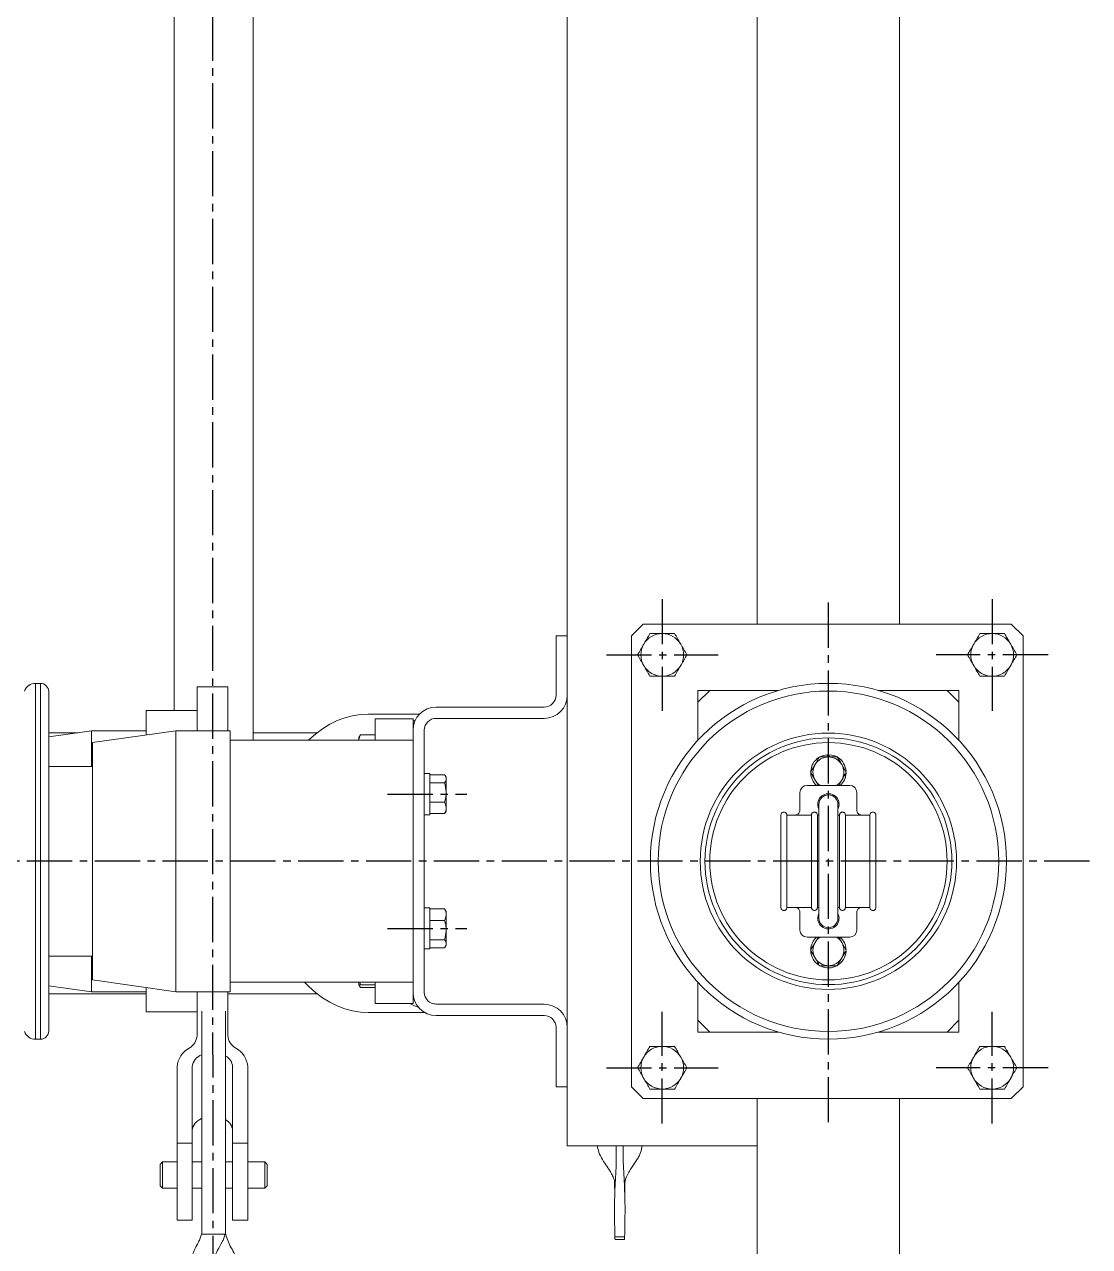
# Model space of a CAD drawing. Header units: millimetres. Extents: x 1587714 to 3094800, y -694377 to -413614.
# Drawn here: x 2046290 to 2046739, y -581259 to -580744 of the extents above; entities that cross this region are included whole.
import ezdxf

# ---------------------------------------------------------------- set-up
doc = ezdxf.new("R2010")
doc.units = ezdxf.units.MM
doc.linetypes.add('CENTER2', pattern=[28.575, 19.05, -3.175, 3.175, -3.175])
for name, color, linetype in [('0_EJES', 1, 'CENTER2'), ('M0_EQUIPOS', 7, 'Continuous'), ('M2_PLBULONES', 2, 'Continuous')]:
    doc.layers.add(name, color=color, linetype=linetype)

msp = doc.modelspace()

# ---------------------------------------------------------------- linework, layer by layer
at = {"layer": '0_EJES'}
for p, q in [((2046369.8455, -583017.058), (2046369.2201, -580135.74)), ((2046558.7201, -580986.5171), (2046558.7201, -581033.5993)), ((2046628.7201, -581207.0805), (2046628.7201, -580987.0354)), ((2046697.7201, -580986.5171), (2046697.7201, -581033.5993)), ((2046535.179, -581010.0582), (2046582.2613, -581010.0582)), ((2046721.2613, -581010.0582), (2046674.179, -581010.0582)), ((2046443.0053, -581068.7871), (2046476.3896, -581068.7871)), ((2046738.7427, -581097.058), (2044355.5699, -581097.058)), ((2046443.0053, -581125.3288), (2046476.3896, -581125.3288)), ((2046558.7201, -581207.5991), (2046558.7201, -581160.5168)), ((2046697.7201, -581207.5991), (2046697.7201, -581160.5168)), ((2046535.179, -581184.058), (2046582.2613, -581184.058)), ((2046721.2613, -581184.058), (2046674.179, -581184.058))]:
    msp.add_line(p, q, dxfattribs=at)
at = {"layer": 'M0_EQUIPOS', "color": 180, "linetype": 'Continuous', "lineweight": 15}
for p, q in [((2046518.7201, -580192.0581), (2046518.7201, -581002.0581)), ((2046353.0201, -580381.0999), (2046353.0201, -581033.5579)), ((2046386.4201, -581046.058), (2046386.4201, -580381.0999)), ((2046513.9601, -581002.0581), (2046518.7201, -581002.0581)), ((2046513.9601, -581027.0581), (2046513.9601, -581002.0581)), ((2046518.7201, -581002.0581), (2046518.7201, -581027.0581)), ((2046294.6968, -581022.058), (2046294.6968, -581172.0581)), ((2046296.7202, -581022.058), (2046294.6968, -581022.058)), ((2046296.7202, -581022.058), (2046296.7202, -581172.0581)), ((2046300.2201, -581168.5581), (2046300.2201, -581025.558)), ((2046362.7201, -581023.5796), (2046362.7201, -581042.058)), ((2046362.7201, -581023.5796), (2046375.7201, -581023.5796)), ((2046375.7201, -581023.5796), (2046375.7201, -581042.058)), ((2046518.7201, -581027.0581), (2046518.7201, -581167.058)), ((2046341.2201, -581043.8438), (2046341.2201, -581033.5579)), ((2046362.7201, -581033.5579), (2046341.2201, -581033.5579)), ((2046456.5121, -581034.9841), (2046434.8831, -581034.9841)), ((2046463.4801, -581032.0578), (2046508.9601, -581032.0578)), ((2046437.7201, -581037.0579), (2046453.7201, -581037.0579)), ((2046437.7201, -581046.0577), (2046437.7201, -581037.0579)), ((2046453.7201, -581041.8182), (2046453.7201, -581037.0579)), ((2046508.9601, -581036.8181), (2046463.4801, -581036.8181)), ((2046318.2201, -581042.058), (2046300.2201, -581044.6291)), ((2046312.4381, -581042.8839), (2046300.2201, -581042.8839)), ((2046318.2201, -581057.0579), (2046318.2201, -581042.058)), ((2046341.2201, -581042.058), (2046318.2201, -581042.058)), ((2046353.7201, -581042.058), (2046318.7201, -581047.0577)), ((2046353.7201, -581152.0581), (2046353.7201, -581042.058)), ((2046376.7201, -581042.058), (2046353.7201, -581042.058)), ((2046376.7201, -581152.0581), (2046376.7201, -581042.058)), ((2046453.7201, -581046.0577), (2046376.7201, -581046.0577)), ((2046413.3029, -581042.8839), (2046386.4201, -581042.8839)), ((2046431.5504, -581043.8166), (2046430.9129, -581044.9205)), ((2046430.9129, -581044.9205), (2046430.9129, -581045.877)), ((2046430.9129, -581045.877), (2046430.9129, -581046.0577)), ((2046430.9431, -581046.0577), (2046430.9129, -581045.877)), ((2046437.7201, -581043.8166), (2046431.5504, -581043.8166)), ((2046453.7201, -581152.298), (2046453.7201, -581041.8182)), ((2046458.4801, -581041.8182), (2046458.4801, -581152.298)), ((2046318.7201, -581147.058), (2046318.7201, -581047.0577)), ((2046318.7201, -581057.0579), (2046300.2201, -581057.0579)), ((2046300.2201, -581137.0578), (2046318.7201, -581137.0578)), ((2046318.2201, -581152.0581), (2046318.2201, -581137.0578)), ((2046300.2201, -581149.4866), (2046318.2201, -581152.0581)), ((2046318.7201, -581147.058), (2046353.7201, -581152.0581)), ((2046376.7201, -581148.058), (2046453.7201, -581148.058)), ((2046430.9129, -581148.058), (2046430.9129, -581149.1952)), ((2046430.9129, -581149.1952), (2046431.5504, -581150.2996)), ((2046431.5504, -581149.1952), (2046431.2495, -581148.058)), ((2046437.7201, -581149.1952), (2046431.5504, -581149.1952)), ((2046437.7201, -581157.0578), (2046437.7201, -581148.058)), ((2046300.2201, -581152.884), (2046341.2201, -581152.884)), ((2046318.2201, -581152.0581), (2046341.2201, -581152.0581)), ((2046341.2201, -581160.5578), (2046341.2201, -581150.2724)), ((2046353.7201, -581152.0581), (2046376.7201, -581152.0581)), ((2046362.7201, -581170.5424), (2046362.7201, -581152.058)), ((2046362.7201, -581160.5578), (2046362.7201, -581152.0581)), ((2046375.7201, -581170.5424), (2046375.7201, -581152.058)), ((2046375.7201, -581152.884), (2046413.3029, -581152.884)), ((2046437.7201, -581150.2996), (2046431.5504, -581150.2996)), ((2046453.7201, -581157.0578), (2046453.7201, -581152.298)), ((2046453.8556, -581153.9188), (2046453.7201, -581153.8458)), ((2046437.7201, -581157.0578), (2046453.7201, -581157.0578)), ((2046453.7201, -581154.9149), (2046454.1415, -581155.1347)), ((2046463.4387, -581157.2976), (2046461.4597, -581156.8713)), ((2046463.4801, -581157.2981), (2046508.9601, -581157.2981)), ((2046341.2201, -581160.5578), (2046362.7201, -581160.5578)), ((2046364.7201, -581160.29), (2046364.7201, -581254.2899)), ((2046374.7201, -581160.29), (2046374.7201, -581254.2899)), ((2046434.8831, -581160.7838), (2046458.6588, -581160.7838)), ((2046508.9601, -581162.0579), (2046463.4801, -581162.0579)), ((2046513.9601, -581192.0581), (2046513.9601, -581167.058)), ((2046518.7201, -581167.058), (2046518.7201, -581192.0581)), ((2046294.6968, -581172.0581), (2046296.7202, -581172.0581)), ((2046354.3702, -581183.6816), (2046354.3702, -581215.8549)), ((2046360.7201, -581215.8549), (2046360.7201, -581183.6816)), ((2046377.7202, -581183.6816), (2046377.7202, -581215.8549)), ((2046384.0701, -581215.8549), (2046384.0701, -581183.6816)), ((2046518.7201, -581192.0581), (2046513.9601, -581192.0581)), ((2046518.7201, -581192.0581), (2046518.7201, -581217.0577)), ((2046360.7201, -581215.8549), (2046354.3702, -581215.8549)), ((2046354.3702, -581215.8549), (2046354.3702, -581248.2899)), ((2046360.7201, -581215.8549), (2046360.7201, -581248.2899)), ((2046377.7202, -581248.2899), (2046377.7202, -581215.8549)), ((2046384.0701, -581215.8549), (2046377.7202, -581215.8549)), ((2046384.0701, -581215.8549), (2046384.0701, -581248.2899)), ((2046518.7201, -581217.0577), (2046598.7201, -581217.0577)), ((2046348.2201, -581223.7899), (2046347.2201, -581224.7899)), ((2046347.2201, -581232.1627), (2046347.2201, -581224.7899)), ((2046354.3702, -581223.7899), (2046348.2201, -581223.7899)), ((2046348.2201, -581223.7899), (2046348.2201, -581232.8011)), ((2046364.7201, -581223.7899), (2046360.7201, -581223.7899)), ((2046377.7202, -581223.7899), (2046374.7201, -581223.7899)), ((2046391.2201, -581223.7899), (2046384.0701, -581223.7899)), ((2046392.2201, -581224.7899), (2046391.2201, -581223.7899)), ((2046391.2201, -581232.8011), (2046391.2201, -581223.7899)), ((2046392.2201, -581224.7899), (2046392.2201, -581232.1627)), ((2046347.2201, -581233.7899), (2046347.2201, -581232.1627)), ((2046347.2201, -581233.7899), (2046348.2201, -581234.7899)), ((2046348.2201, -581232.8011), (2046348.2201, -581234.7899)), ((2046348.2201, -581234.7899), (2046354.3702, -581234.7899)), ((2046360.7201, -581234.7899), (2046364.7201, -581234.7899)), ((2046374.7201, -581234.7899), (2046377.7202, -581234.7899)), ((2046384.0701, -581234.7899), (2046391.2201, -581234.7899)), ((2046391.2201, -581234.7899), (2046391.2201, -581232.8011)), ((2046391.2201, -581234.7899), (2046392.2201, -581233.7899)), ((2046392.2201, -581232.1627), (2046392.2201, -581233.7899)), ((2046354.3702, -581248.2899), (2046360.7201, -581248.2899)), ((2046377.7202, -581248.2899), (2046384.0701, -581248.2899)), ((2046364.7204, -581254.2874), (2046374.7198, -581254.2872))]:
    msp.add_line(p, q, dxfattribs=at)
at = {"layer": 'M0_EQUIPOS', "linetype": 'Continuous', "lineweight": 15}
for p, q in [((2046598.7201, -580612.0582), (2046598.7201, -580997.0579)), ((2046658.7201, -580612.0582), (2046658.7201, -580997.0579)), ((2046550.7201, -580997.0579), (2046545.7201, -581002.0581)), ((2046705.7201, -580997.0579), (2046550.7201, -580997.0579)), ((2046710.7201, -581002.0581), (2046705.7201, -580997.0579)), ((2046545.7201, -581002.0581), (2046545.7201, -581192.0581)), ((2046710.7201, -581192.0581), (2046710.7201, -581002.0581)), ((2046578.7201, -581025.0578), (2046573.7201, -581030.0579)), ((2046573.7201, -581030.0579), (2046573.7201, -581025.0578)), ((2046573.7201, -581025.0578), (2046578.7201, -581025.0578)), ((2046578.7201, -581025.0578), (2046607.7201, -581025.0578)), ((2046649.7201, -581025.0578), (2046678.7201, -581025.0578)), ((2046683.7201, -581030.0579), (2046678.7201, -581025.0578)), ((2046678.7201, -581025.0578), (2046683.7201, -581025.0578)), ((2046683.7201, -581030.0579), (2046683.7201, -581025.0578)), ((2046573.7201, -581046.0677), (2046573.7201, -581030.0579)), ((2046683.7201, -581030.0579), (2046683.7201, -581046.0677)), ((2046573.7201, -581164.0578), (2046573.7201, -581148.0479)), ((2046683.7201, -581148.0479), (2046683.7201, -581164.0578)), ((2046573.7201, -581164.0578), (2046578.7201, -581169.0579)), ((2046573.7201, -581164.0578), (2046573.7201, -581169.0579)), ((2046678.7201, -581169.0579), (2046683.7201, -581164.0578)), ((2046683.7201, -581164.0578), (2046683.7201, -581169.0579)), ((2046578.7201, -581169.0579), (2046573.7201, -581169.0579)), ((2046607.7201, -581169.0579), (2046578.7201, -581169.0579)), ((2046678.7201, -581169.0579), (2046649.7201, -581169.0579)), ((2046683.7201, -581169.0579), (2046678.7201, -581169.0579)), ((2046545.7201, -581192.0581), (2046550.7201, -581197.0577)), ((2046705.7201, -581197.0577), (2046710.7201, -581192.0581)), ((2046550.7201, -581197.0577), (2046705.7201, -581197.0577)), ((2046598.7201, -581197.0577), (2046598.7201, -581312.058)), ((2046658.7201, -581197.0577), (2046658.7201, -581312.058))]:
    msp.add_line(p, q, dxfattribs=at)
at = {"layer": 'M0_EQUIPOS', "color": 20, "linetype": 'Continuous', "lineweight": 15}
for p, q in [((2046637.7201, -581065.0578), (2046619.7201, -581065.0578)), ((2046616.7201, -581075.5811), (2046616.7201, -581068.058)), ((2046640.7201, -581075.5811), (2046640.7201, -581068.058)), ((2046624.7201, -581073.0582), (2046624.7201, -581121.058)), ((2046632.7201, -581121.058), (2046632.7201, -581073.0582)), ((2046608.7201, -581077.5838), (2046608.7201, -581116.5323)), ((2046611.2201, -581077.5838), (2046611.2201, -581116.5323)), ((2046621.5701, -581077.5838), (2046611.2201, -581077.5838)), ((2046621.5701, -581077.5838), (2046621.5701, -581116.5323)), ((2046624.0701, -581077.5838), (2046624.0701, -581116.5323)), ((2046624.7201, -581077.5838), (2046624.0701, -581077.5838)), ((2046633.3701, -581077.5838), (2046632.7201, -581077.5838)), ((2046633.3701, -581077.5838), (2046633.3701, -581116.5323)), ((2046635.8701, -581077.5838), (2046635.8701, -581116.5323)), ((2046646.2201, -581077.5838), (2046635.8701, -581077.5838)), ((2046646.2201, -581077.5838), (2046646.2201, -581116.5323)), ((2046648.7201, -581077.5838), (2046648.7201, -581116.5323)), ((2046611.2201, -581116.5323), (2046621.5701, -581116.5323)), ((2046616.7201, -581126.0581), (2046616.7201, -581118.5346)), ((2046624.0701, -581116.5323), (2046624.7201, -581116.5323)), ((2046632.7201, -581116.5323), (2046633.3701, -581116.5323)), ((2046635.8701, -581116.5323), (2046646.2201, -581116.5323)), ((2046640.7201, -581126.0581), (2046640.7201, -581118.5346)), ((2046637.7201, -581129.0579), (2046619.7201, -581129.0579))]:
    msp.add_line(p, q, dxfattribs=at)
at = {"layer": 'M0_EQUIPOS', "color": 180, "linetype": 'Continuous', "lineweight": 15, "flags": 128}
for points in [[(2046434.8831, -581034.9841), (2046431.5593, -581035.1596), (2046428.2541, -581035.6865), (2046424.986, -581036.561), (2046421.7733, -581037.7784), (2046418.6338, -581039.3319), (2046415.5852, -581041.2131), (2046412.6446, -581043.4108), (2046409.8283, -581045.9137), (2046409.6791, -581046.0577)], [(2046453.7201, -581038.0378), (2046454.3002, -581037.7784), (2046454.6691, -581037.6201)], [(2046408.0598, -581148.058), (2046409.8283, -581149.8542), (2046412.6446, -581152.3571), (2046415.5852, -581154.5549), (2046418.6338, -581156.436), (2046421.7733, -581157.9895), (2046424.986, -581159.2069), (2046428.2541, -581160.0814), (2046431.5593, -581160.6078), (2046434.8831, -581160.7838)], [(2046456.1406, -581158.7315), (2046454.3002, -581157.9895), (2046452.3294, -581157.0578)], [(2046374.7201, -581254.2899), (2046374.7201, -581254.2899)]]:
    msp.add_lwpolyline(points, dxfattribs=at)
at = {"layer": 'M0_EQUIPOS', "color": 20, "linetype": 'Continuous', "lineweight": 15, "flags": 128}
for points in [[(2046624.7201, -581075.1195), (2046624.4024, -581074.3256), (2046624.2201, -581073.0582)], [(2046624.2201, -581121.058), (2046624.4024, -581119.7901), (2046624.7201, -581118.9962)]]:
    msp.add_lwpolyline(points, dxfattribs=at)
at = {"layer": 'M0_EQUIPOS', "color": 20, "linetype": 'Continuous', "lineweight": 15}
for radius in [75, 71.7409, 54, 52, 50]:
    msp.add_circle((2046628.7201, -581097.058), radius, dxfattribs=at)
at = {"layer": 'M0_EQUIPOS', "color": 180, "linetype": 'Continuous', "lineweight": 15}
for centre, radius, start, end in [((2046294.6968, -581027.058), 5, 90, 159.623565), ((2046296.7201, -581025.558), 3.5, 0, 90), ((2046508.9601, -581027.058), 5, 270, 0), ((2046508.9601, -581027.058), 9.76, 270, 0), ((2046463.4801, -581041.818), 9.76, 90, 180), ((2046463.4801, -581041.818), 5, 90, 180), ((2046463.4801, -581152.298), 9.76, 180, 270), ((2046463.4801, -581152.298), 5, 180, 270), ((2046508.9601, -581167.058), 9.76, 0, 90), ((2046508.9601, -581167.058), 5, 0, 90), ((2046294.6968, -581167.058), 5, 200.376435, 270), ((2046296.7201, -581168.558), 3.5, 270, 0), ((2046356.2916, -581170.1685), 6.4394, 298.457089, 356.670934), ((2046382.1487, -581170.1685), 6.4394, 183.329066, 241.542911), ((2046363.9161, -581184.2367), 9.5621, 118.455631, 176.67178), ((2046366.7025, -581184.2651), 6.0107, 110.184959, 174.428789), ((2046372.1228, -581184.0796), 5.6115, 4.06781, 61.434107), ((2046374.5242, -581184.2367), 9.5621, 3.32822, 61.544369), ((2046366.7025, -581211.1353), 6.0108, 110.185045, 174.427397), ((2046372.1193, -581210.9519), 5.6151, 4.088245, 61.413673)]:
    msp.add_arc(centre, radius, start, end, dxfattribs=at)
at = {"layer": 'M0_EQUIPOS', "color": 20, "linetype": 'Continuous', "lineweight": 15}
for centre, radius, start, end in [((2046619.7201, -581068.058), 3, 90, 180), ((2046637.7201, -581068.058), 3, 0, 90), ((2046628.7201, -581073.058), 4.5, 332.733956, 180), ((2046628.7201, -581073.058), 4, 0, 180), ((2046628.7201, -581121.058), 4.5, 180, 27.266044), ((2046628.7201, -581121.058), 4, 180, 0), ((2046619.7201, -581126.058), 3, 180, 270), ((2046637.7201, -581126.058), 3, 270, 0)]:
    msp.add_arc(centre, radius, start, end, dxfattribs=at)
at = {"layer": 'M0_EQUIPOS', "color": 180, "linetype": 'Continuous', "lineweight": 15}
for points, knots in [([(2046430.9129, -581045.877), (2046430.9136, -581045.828), (2046430.9226, -581045.131), (2046431.2479, -581044.4499), (2046431.5504, -581043.8166)], [0, 0, 0, 0, 0.07027221, 1, 1, 1, 1]), ([(2046430.9129, -581149.1952), (2046430.9921, -581149.1952), (2046431.0931, -581149.1952), (2046431.4689, -581149.1952), (2046431.5504, -581149.1952)], [0, 0, 0, 0, 0.78292621, 1, 1, 1, 1]), ([(2046431.5504, -581150.2996), (2046431.3518, -581149.9667), (2046431.135, -581149.6032), (2046431.077, -581149.2269), (2046431.0722, -581149.1952)], [0, 0, 0, 0, 0.91586625, 1, 1, 1, 1]), ([(2046531.397, -581217.0577), (2046531.4579, -581217.4281), (2046531.6857, -581218.8129), (2046532.6153, -581221.3478), (2046534.3706, -581224.1945), (2046535.9745, -581226.4374), (2046537.1834, -581228.3606), (2046538.0906, -581230.1527), (2046538.8114, -581232.4525), (2046538.7996, -581234.182), (2046538.7931, -581235.1232)], [0, 0, 0, 0, 0.06170633, 0.2307525, 0.41417462, 0.57053648, 0.65438754, 0.75275283, 0.86545171, 1, 1, 1, 1]), ([(2046538.7673, -581255.3883), (2046538.7284, -581253.5623), (2046538.6509, -581249.9205), (2046538.5841, -581244.3124), (2046538.6407, -581238.3245), (2046538.936, -581232.054), (2046539.2857, -581226.068), (2046539.3868, -581221.2719), (2046539.3558, -581218.4439), (2046539.3406, -581217.0577)], [0, 0, 0, 0, 0.162274094, 0.32364954, 0.481831883, 0.636609935, 0.757886378, 0.881329198, 1, 1, 1, 1]), ([(2046542.299, -581217.0577), (2046542.2836, -581218.4977), (2046542.2524, -581221.4056), (2046542.3663, -581226.3512), (2046542.6988, -581231.9537), (2046542.9832, -581237.917), (2046543.0597, -581243.7754), (2046542.9951, -581249.6631), (2046542.9138, -581253.4756), (2046542.873, -581255.3883)], [0, 0, 0, 0, 0.1231513, 0.24868416, 0.37213625, 0.49587847, 0.66111443, 0.82999072, 1, 1, 1, 1]), ([(2046542.8471, -581235.1232), (2046542.83, -581234.5016), (2046542.798, -581233.3421), (2046543.1422, -581231.3044), (2046543.9637, -581229.1968), (2046545.181, -581227.1793), (2046546.3754, -581225.4408), (2046547.5086, -581223.7959), (2046548.5244, -581222.1402), (2046549.4922, -581220.1176), (2046550.0632, -581218.3918), (2046550.2015, -581217.2717), (2046550.2279, -581217.0577)], [0, 0, 0, 0, 0.08908554, 0.16619194, 0.29607379, 0.41482055, 0.51626053, 0.61843718, 0.71827527, 0.8114668, 0.96397998, 1, 1, 1, 1]), ([(2046538.6428, -581232.2788), (2046538.646, -581232.7749), (2046538.6565, -581234.4424), (2046538.692, -581236.197), (2046538.7169, -581237.4296)], [0, 0, 0, 0, 0.29748252, 1, 1, 1, 1]), ([(2046542.9962, -581232.4343), (2046542.9934, -581232.8789), (2046542.9835, -581234.4299), (2046542.9504, -581236.0621), (2046542.9268, -581237.2265)], [0, 0, 0, 0, 0.28663702, 1, 1, 1, 1]), ([(2046364.6002, -581254.2594), (2046364.4386, -581254.8344), (2046364.1148, -581255.9874), (2046362.3368, -581259.3632), (2046359.9043, -581264.6006), (2046357.1, -581271.8499), (2046354.8376, -581279.1967), (2046353.4688, -581286.6784), (2046352.9333, -581292.7071), (2046352.9729, -581297.0167), (2046353.184, -581299.6525), (2046353.4631, -581302.3626), (2046353.6082, -581304.338), (2046353.6803, -581305.3203)], [0, 0, 0, 0, 0.03127442, 0.06271156, 0.20200405, 0.3413964, 0.48854476, 0.63626377, 0.78368888, 0.83787779, 0.89245352, 0.94651523, 1, 1, 1, 1]), ([(2046374.6012, -581254.2619), (2046374.4381, -581254.8284), (2046374.111, -581255.9644), (2046372.2819, -581259.3101), (2046369.5345, -581264.5004), (2046365.8224, -581271.7236), (2046362.133, -581279.0813), (2046358.8572, -581286.6071), (2046356.7747, -581292.6677), (2046355.4663, -581296.9958), (2046354.7039, -581299.6376), (2046354.0694, -581302.3538), (2046353.8594, -581304.3334), (2046353.755, -581305.3179)], [0, 0, 0, 0, 0.03081282, 0.06178206, 0.19995971, 0.33823359, 0.48626457, 0.63487956, 0.78319237, 0.83750433, 0.89220304, 0.9463906, 1, 1, 1, 1]), ([(2046385.7601, -581305.3179), (2046385.8033, -581304.7514), (2046385.8901, -581303.6155), (2046386.3269, -581300.2697), (2046386.6019, -581295.0795), (2046386.1774, -581287.8562), (2046384.8536, -581280.4985), (2046382.563, -581272.9727), (2046380.5101, -581266.9122), (2046378.5537, -581262.584), (2046377.083, -581259.9423), (2046375.677, -581257.226), (2046375.1184, -581255.2464), (2046374.8406, -581254.2619)], [0, 0, 0, 0, 0.03081285, 0.06178196, 0.19995974, 0.33823328, 0.48626652, 0.63487934, 0.7831921, 0.83750383, 0.89220347, 0.94639068, 1, 1, 1, 1]), ([(2046538.7673, -581255.3883), (2046538.7673, -581255.3883), (2046539.0596, -581255.3883), (2046539.7439, -581255.3749), (2046540.8071, -581255.3743), (2046541.8834, -581255.3746), (2046542.5676, -581255.3883), (2046542.873, -581255.3883), (2046542.873, -581255.3883)], [0, 0, 0, 0, 0.00001452, 0.21361704, 0.49999984, 0.77685921, 0.99998548, 1, 1, 1, 1]), ([(2046538.8414, -581256.4664), (2046538.8369, -581256.4619), (2046538.826, -581256.4512), (2046538.7826, -581255.952), (2046538.7703, -581255.5014), (2046538.7673, -581255.3883)], [0, 0, 0, 0, 0.34706428, 0.83615867, 1, 1, 1, 1]), ([(2046538.8417, -581256.5251), (2046539.0237, -581256.5242), (2046540.342, -581256.5179), (2046541.6603, -581256.523), (2046542.7965, -581256.5274)], [0, 0, 0, 0, 0.1380708, 1, 1, 1, 1]), ([(2046542.873, -581255.3883), (2046542.8561, -581255.7521), (2046542.8257, -581256.4025), (2046542.8055, -581256.4694), (2046542.7966, -581256.4988)], [0, 0, 0, 0, 0.55931928, 1, 1, 1, 1])]:
    msp.add_open_spline(points, degree=3, knots=knots, dxfattribs=at)
at = {"layer": 'M0_EQUIPOS', "color": 20, "linetype": 'Continuous', "lineweight": 15}
for points, knots in [([(2046611.2201, -581077.5838), (2046611.2076, -581077.4503), (2046611.182, -581077.1758), (2046610.9767, -581076.8035), (2046610.6636, -581076.5133), (2046610.27, -581076.3442), (2046609.8436, -581076.3145), (2046609.4315, -581076.4277), (2046609.0799, -581076.6714), (2046608.8296, -581077.0172), (2046608.7293, -581077.3412), (2046608.7221, -581077.5325), (2046608.7201, -581077.5838)], [0, 0, 0, 0, 0.1019846, 0.20963177, 0.31706387, 0.42438398, 0.53161294, 0.63877985, 0.74600107, 0.8532746, 0.96067638, 1, 1, 1, 1]), ([(2046616.7201, -581075.5811), (2046616.698, -581075.8064), (2046616.6536, -581076.257), (2046616.3085, -581076.8577), (2046615.7998, -581077.3103), (2046615.2377, -581077.5495), (2046614.8668, -581077.5741), (2046614.7201, -581077.5838)], [0, 0, 0, 0, 0.2149753, 0.43006803, 0.64491716, 0.85960244, 1, 1, 1, 1]), ([(2046624.0701, -581077.5838), (2046624.0576, -581077.4503), (2046624.032, -581077.1758), (2046623.8267, -581076.8035), (2046623.5136, -581076.5133), (2046623.12, -581076.3442), (2046622.6936, -581076.3145), (2046622.2815, -581076.4277), (2046621.9299, -581076.6714), (2046621.6796, -581077.0172), (2046621.5793, -581077.3412), (2046621.5721, -581077.5325), (2046621.5701, -581077.5838)], [0, 0, 0, 0, 0.10198429, 0.20963144, 0.31706352, 0.42438361, 0.53161256, 0.63877946, 0.74600223, 0.85327462, 0.96067638, 1, 1, 1, 1]), ([(2046635.8701, -581077.5838), (2046635.8576, -581077.4503), (2046635.832, -581077.1758), (2046635.6267, -581076.8035), (2046635.3136, -581076.5133), (2046634.92, -581076.3442), (2046634.4936, -581076.3145), (2046634.0815, -581076.4277), (2046633.7299, -581076.6714), (2046633.4796, -581077.0172), (2046633.3793, -581077.3412), (2046633.3721, -581077.5325), (2046633.3701, -581077.5838)], [0, 0, 0, 0, 0.1019846, 0.20963177, 0.31706387, 0.42438398, 0.53161294, 0.63877985, 0.74600107, 0.8532746, 0.96067638, 1, 1, 1, 1]), ([(2046642.7201, -581077.5838), (2046642.4955, -581077.5616), (2046642.0463, -581077.5171), (2046641.4474, -581077.1726), (2046640.995, -581076.6654), (2046640.7545, -581076.1023), (2046640.7299, -581075.7296), (2046640.7201, -581075.5811)], [0, 0, 0, 0, 0.21437495, 0.42872953, 0.6431899, 0.85789423, 1, 1, 1, 1]), ([(2046648.7201, -581077.5838), (2046648.7076, -581077.4503), (2046648.682, -581077.1758), (2046648.4767, -581076.8035), (2046648.1636, -581076.5133), (2046647.77, -581076.3442), (2046647.3436, -581076.3145), (2046646.9315, -581076.4277), (2046646.5799, -581076.6714), (2046646.3296, -581077.0172), (2046646.2293, -581077.3412), (2046646.2221, -581077.5325), (2046646.2201, -581077.5838)], [0, 0, 0, 0, 0.10198429, 0.20963144, 0.31706352, 0.42438361, 0.53161256, 0.63877946, 0.74600223, 0.85327462, 0.96067638, 1, 1, 1, 1]), ([(2046608.7201, -581116.5323), (2046608.7334, -581116.6702), (2046608.7604, -581116.949), (2046608.9719, -581117.3229), (2046609.2881, -581117.6097), (2046609.6834, -581117.7749), (2046610.11, -581117.8004), (2046610.4697, -581117.697), (2046610.7843, -581117.5032), (2046611.0368, -581117.2278), (2046611.1961, -581116.8722), (2046611.2131, -581116.6321), (2046611.2201, -581116.5323)], [0, 0, 0, 0, 0.10527632, 0.21285121, 0.32026224, 0.42759711, 0.53481301, 0.64197002, 0.70885464, 0.81625498, 0.9236463, 1, 1, 1, 1]), ([(2046614.7201, -581116.5323), (2046614.9448, -581116.5544), (2046615.3941, -581116.5985), (2046615.9928, -581116.9431), (2046616.4454, -581117.4503), (2046616.6857, -581118.0136), (2046616.7103, -581118.3863), (2046616.7201, -581118.5346)], [0, 0, 0, 0, 0.21435709, 0.42871942, 0.64318754, 0.85804051, 1, 1, 1, 1]), ([(2046621.5701, -581116.5323), (2046621.5834, -581116.6702), (2046621.6104, -581116.949), (2046621.8219, -581117.3229), (2046622.1381, -581117.6097), (2046622.5334, -581117.7749), (2046622.96, -581117.8004), (2046623.3197, -581117.697), (2046623.6343, -581117.5032), (2046623.8868, -581117.2278), (2046624.0461, -581116.8722), (2046624.0631, -581116.6321), (2046624.0701, -581116.5323)], [0, 0, 0, 0, 0.10527642, 0.21285141, 0.32026254, 0.42759575, 0.53481365, 0.64197077, 0.70885383, 0.81625556, 0.92364623, 1, 1, 1, 1]), ([(2046633.3701, -581116.5323), (2046633.3834, -581116.6702), (2046633.4104, -581116.949), (2046633.6219, -581117.3229), (2046633.9381, -581117.6097), (2046634.3334, -581117.7749), (2046634.76, -581117.8004), (2046635.1197, -581117.697), (2046635.4343, -581117.5032), (2046635.6868, -581117.2278), (2046635.8461, -581116.8722), (2046635.8631, -581116.6321), (2046635.8701, -581116.5323)], [0, 0, 0, 0, 0.10527632, 0.21285121, 0.32026224, 0.42759711, 0.53481301, 0.64197002, 0.70885464, 0.81625498, 0.9236463, 1, 1, 1, 1]), ([(2046640.7201, -581118.5346), (2046640.7423, -581118.3093), (2046640.7866, -581117.8588), (2046641.1321, -581117.2584), (2046641.6403, -581116.8054), (2046642.2026, -581116.566), (2046642.5735, -581116.5419), (2046642.7201, -581116.5323)], [0, 0, 0, 0, 0.2149857, 0.42995556, 0.64491457, 0.85961244, 1, 1, 1, 1]), ([(2046646.2201, -581116.5323), (2046646.2334, -581116.6702), (2046646.2604, -581116.949), (2046646.4719, -581117.3229), (2046646.7881, -581117.6097), (2046647.1834, -581117.7749), (2046647.61, -581117.8004), (2046647.9697, -581117.697), (2046648.2843, -581117.5032), (2046648.5368, -581117.2278), (2046648.6961, -581116.8722), (2046648.7131, -581116.6321), (2046648.7201, -581116.5323)], [0, 0, 0, 0, 0.10527642, 0.21285141, 0.32026254, 0.42759575, 0.53481365, 0.64197077, 0.70885383, 0.81625556, 0.92364623, 1, 1, 1, 1])]:
    msp.add_open_spline(points, degree=3, knots=knots, dxfattribs=at)
at = {"layer": 'M2_PLBULONES', "linetype": 'Continuous', "lineweight": 15}
for p, q in [((2046624.9674, -581053.0582), (2046623.091, -581056.3078)), ((2046628.2086, -581053.0582), (2046628.1362, -581052.1388)), ((2046629.2317, -581053.0582), (2046629.304, -581052.1388)), ((2046636.2257, -581059.5579), (2046634.3493, -581056.3078)), ((2046458.4801, -581060.0996), (2046460.8677, -581060.0996)), ((2046458.4801, -581060.1268), (2046460.8677, -581060.1268)), ((2046460.8677, -581060.1268), (2046460.8677, -581077.4479)), ((2046460.8677, -581060.5741), (2046467.0374, -581060.5741)), ((2046467.2762, -581060.946), (2046467.6749, -581061.6365)), ((2046467.6749, -581061.6365), (2046467.6749, -581062.2664)), ((2046621.2146, -581059.5579), (2046623.091, -581062.8081)), ((2046460.8677, -581063.9587), (2046467.0374, -581063.9587)), ((2046467.6749, -581062.2664), (2046467.6749, -581068.0585)), ((2046633.0503, -581065.0578), (2046634.3493, -581062.8081)), ((2046460.8677, -581072.1584), (2046467.0374, -581072.1584)), ((2046467.6749, -581068.0585), (2046467.6749, -581074.5664)), ((2046460.8677, -581077.4479), (2046458.4801, -581077.4479)), ((2046460.8677, -581076.9739), (2046467.0374, -581076.9739)), ((2046467.219, -581076.5834), (2046467.0374, -581076.9739)), ((2046467.6749, -581075.9115), (2046467.2762, -581076.602)), ((2046467.6749, -581075.9115), (2046467.6749, -581074.5664)), ((2046460.8677, -581116.6682), (2046458.4801, -581116.6682)), ((2046460.8677, -581133.9894), (2046460.8677, -581116.6682)), ((2046460.8677, -581117.1422), (2046467.0374, -581117.1422)), ((2046467.219, -581117.5328), (2046467.0374, -581117.1422)), ((2046467.6749, -581118.2046), (2046467.2762, -581117.5142)), ((2046467.6749, -581118.2046), (2046467.6749, -581119.5498)), ((2046460.8677, -581121.9578), (2046467.0374, -581121.9578)), ((2046467.6749, -581126.0576), (2046467.6749, -581119.5498)), ((2046467.6749, -581131.8498), (2046467.6749, -581126.0576)), ((2046458.4801, -581133.9894), (2046460.8677, -581133.9894)), ((2046458.4801, -581134.0165), (2046460.8677, -581134.0165)), ((2046460.8677, -581130.1575), (2046467.0374, -581130.1575)), ((2046460.8677, -581133.5421), (2046467.0374, -581133.5421)), ((2046467.2762, -581133.1702), (2046467.6749, -581132.4797)), ((2046467.6749, -581132.4797), (2046467.6749, -581131.8498)), ((2046624.39, -581129.0579), (2046623.091, -581131.3081)), ((2046636.2257, -581134.5577), (2046634.3493, -581131.3081)), ((2046621.2146, -581134.5577), (2046623.091, -581137.8079)), ((2046632.4729, -581141.058), (2046634.3493, -581137.8079))]:
    msp.add_line(p, q, dxfattribs=at)
at = {"layer": 'M2_PLBULONES', "linetype": 'Continuous', "lineweight": 15, "flags": 128}
for points in [[(2046628.1362, -581052.1388), (2046626.5398, -581052.4421), (2046625.1419, -581053.0324)], [(2046632.1335, -581052.9447), (2046630.9005, -581052.4421), (2046629.304, -581052.1388)]]:
    msp.add_lwpolyline(points, dxfattribs=at)
at = {"layer": 'M2_PLBULONES', "linetype": 'Continuous', "lineweight": 15}
for centre, radius, start, end in [((2046558.7201, -581010.058), 9, 90, 150), ((2046558.7201, -581010.058), 9, 30, 90), ((2046697.7201, -581010.058), 9, 90, 150), ((2046697.7201, -581010.058), 9, 30, 90), ((2046558.7201, -581010.058), 9, 150, 210), ((2046558.7201, -581010.058), 9, 330, 30), ((2046697.7201, -581010.058), 9, 150, 210), ((2046697.7201, -581010.058), 9, 330, 30), ((2046558.7201, -581010.058), 9, 210, 270), ((2046558.7201, -581010.058), 9, 270, 330), ((2046697.7201, -581010.058), 9, 210, 270), ((2046697.7201, -581010.058), 9, 270, 330), ((2046628.7201, -581059.558), 7.4422, 122.337313, 177.0277), ((2046628.7201, -581059.558), 6.5, 150, 210), ((2046628.7201, -581059.558), 6.5, 90, 150), ((2046628.7201, -581059.558), 6.5, 30, 90), ((2046628.7201, -581059.558), 7.4422, 2.674282, 58.384173), ((2046628.7201, -581059.558), 6.5, 330, 30), ((2046628.7201, -581059.558), 7.4422, 182.073631, 227.648748), ((2046628.7201, -581059.558), 7.4422, 312.351252, 357.03054), ((2046628.7201, -581059.558), 6.5, 210, 237.795772), ((2046628.7201, -581059.558), 6.5, 302.204228, 330), ((2046628.7201, -581134.558), 7.4422, 132.351252, 177.0277), ((2046628.7201, -581134.558), 6.5, 150, 210), ((2046628.7201, -581134.558), 6.5, 122.204228, 150), ((2046628.7201, -581134.558), 6.5, 30, 57.795772), ((2046628.7201, -581134.558), 7.4422, 2.674282, 47.648748), ((2046628.7201, -581134.558), 6.5, 330, 30), ((2046628.7201, -581134.558), 7.4422, 182.073631, 237.664977), ((2046628.7201, -581134.558), 6.5, 210, 270), ((2046628.7201, -581134.558), 7.4422, 243.028177, 357.03054), ((2046628.7201, -581134.558), 6.5, 270, 330), ((2046558.7201, -581184.058), 9, 90, 150), ((2046558.7201, -581184.058), 9, 30, 90), ((2046697.7201, -581184.058), 9, 90, 150), ((2046697.7201, -581184.058), 9, 30, 90), ((2046558.7201, -581184.058), 9, 150, 210), ((2046558.7201, -581184.058), 9, 330, 30), ((2046697.7201, -581184.058), 9, 150, 210), ((2046697.7201, -581184.058), 9, 330, 30), ((2046558.7201, -581184.058), 9, 210, 270), ((2046558.7201, -581184.058), 9, 270, 330), ((2046697.7201, -581184.058), 9, 210, 270), ((2046697.7201, -581184.058), 9, 270, 330)]:
    msp.add_arc(centre, radius, start, end, dxfattribs=at)
for points, knots in [([(2046553.524, -581001.0581), (2046553.102, -581001.7889), (2046552.2503, -581003.2638), (2046551.3701, -581004.7886), (2046550.9259, -581005.558)], [0, 0, 0, 0, 0.4954221, 1, 1, 1, 1]), ([(2046558.7201, -581001.0581), (2046558.3327, -581001.0581), (2046556.5747, -581001.0581), (2046554.8605, -581001.0581), (2046553.524, -581001.0581)], [0, 0, 0, 0, 0.2203644, 1, 1, 1, 1]), ([(2046563.9163, -581001.0581), (2046563.5842, -581001.0581), (2046561.8928, -581001.0581), (2046560.1338, -581001.0581), (2046558.7201, -581001.0581)], [0, 0, 0, 0, 0.19634992, 1, 1, 1, 1]), ([(2046566.5144, -581005.558), (2046566.4528, -581005.4514), (2046565.9864, -581004.6437), (2046565.1072, -581003.1207), (2046564.3157, -581001.7498), (2046563.9163, -581001.0581)], [0, 0, 0, 0, 0.07008268, 0.53078932, 1, 1, 1, 1]), ([(2046692.524, -581001.0581), (2046692.102, -581001.7889), (2046691.2503, -581003.2638), (2046690.3701, -581004.7886), (2046689.9259, -581005.558)], [0, 0, 0, 0, 0.4954221, 1, 1, 1, 1]), ([(2046697.7201, -581001.0581), (2046697.3327, -581001.0581), (2046695.5747, -581001.0581), (2046693.8605, -581001.0581), (2046692.524, -581001.0581)], [0, 0, 0, 0, 0.22036464, 1, 1, 1, 1]), ([(2046702.9163, -581001.0581), (2046702.5842, -581001.0581), (2046700.8928, -581001.0581), (2046699.1338, -581001.0581), (2046697.7201, -581001.0581)], [0, 0, 0, 0, 0.19635205, 1, 1, 1, 1]), ([(2046705.5144, -581005.558), (2046705.4528, -581005.4514), (2046704.9864, -581004.6437), (2046704.1072, -581003.1207), (2046703.3157, -581001.7498), (2046702.9163, -581001.0581)], [0, 0, 0, 0, 0.07008356, 0.53078933, 1, 1, 1, 1]), ([(2046550.9259, -581005.558), (2046550.8643, -581005.6647), (2046550.3979, -581006.4724), (2046549.5187, -581007.9954), (2046548.7272, -581009.3663), (2046548.3278, -581010.0579)], [0, 0, 0, 0, 0.07008409, 0.53078933, 1, 1, 1, 1]), ([(2046548.3278, -581010.0579), (2046548.7498, -581010.7889), (2046549.6013, -581012.2639), (2046550.4817, -581013.7886), (2046550.9259, -581014.5579)], [0, 0, 0, 0, 0.49549931, 1, 1, 1, 1]), ([(2046569.1124, -581010.0579), (2046568.6905, -581009.327), (2046567.839, -581007.852), (2046566.9586, -581006.3273), (2046566.5144, -581005.558)], [0, 0, 0, 0, 0.49549931, 1, 1, 1, 1]), ([(2046566.5144, -581014.5579), (2046566.5759, -581014.4512), (2046567.0424, -581013.6435), (2046567.9216, -581012.1205), (2046568.7131, -581010.7496), (2046569.1124, -581010.0579)], [0, 0, 0, 0, 0.07008409, 0.53078933, 1, 1, 1, 1]), ([(2046689.9259, -581005.558), (2046689.8643, -581005.6647), (2046689.3979, -581006.4724), (2046688.5187, -581007.9954), (2046687.7272, -581009.3663), (2046687.3278, -581010.0579)], [0, 0, 0, 0, 0.07008374, 0.53078933, 1, 1, 1, 1]), ([(2046687.3278, -581010.0579), (2046687.7498, -581010.7889), (2046688.6013, -581012.2639), (2046689.4817, -581013.7886), (2046689.9259, -581014.5579)], [0, 0, 0, 0, 0.49549931, 1, 1, 1, 1]), ([(2046708.1124, -581010.0579), (2046707.6905, -581009.327), (2046706.839, -581007.852), (2046705.9586, -581006.3273), (2046705.5144, -581005.558)], [0, 0, 0, 0, 0.49549931, 1, 1, 1, 1]), ([(2046705.5144, -581014.5579), (2046705.5759, -581014.4512), (2046706.0424, -581013.6435), (2046706.9216, -581012.1205), (2046707.7131, -581010.7496), (2046708.1124, -581010.0579)], [0, 0, 0, 0, 0.07008356, 0.53078933, 1, 1, 1, 1]), ([(2046550.9259, -581014.5579), (2046550.9875, -581014.6645), (2046551.4539, -581015.4722), (2046552.3331, -581016.9952), (2046553.1246, -581018.3661), (2046553.524, -581019.0578)], [0, 0, 0, 0, 0.07008268, 0.53078932, 1, 1, 1, 1]), ([(2046563.9163, -581019.0578), (2046564.3382, -581018.327), (2046565.1899, -581016.8521), (2046566.0702, -581015.3273), (2046566.5144, -581014.5579)], [0, 0, 0, 0, 0.4954221, 1, 1, 1, 1]), ([(2046689.9259, -581014.5579), (2046689.9875, -581014.6645), (2046690.4539, -581015.4722), (2046691.3331, -581016.9952), (2046692.1246, -581018.3661), (2046692.524, -581019.0578)], [0, 0, 0, 0, 0.07008374, 0.53078933, 1, 1, 1, 1]), ([(2046702.9163, -581019.0578), (2046703.3382, -581018.327), (2046704.19, -581016.8521), (2046705.0702, -581015.3273), (2046705.5144, -581014.5579)], [0, 0, 0, 0, 0.4954221, 1, 1, 1, 1]), ([(2046553.524, -581019.0578), (2046554.8605, -581019.0578), (2046556.5747, -581019.0578), (2046558.3327, -581019.0578), (2046558.7201, -581019.0578)], [0, 0, 0, 0, 0.7796356, 1, 1, 1, 1]), ([(2046558.7201, -581019.0578), (2046560.1338, -581019.0578), (2046561.8928, -581019.0578), (2046563.5842, -581019.0578), (2046563.9163, -581019.0578)], [0, 0, 0, 0, 0.80365008, 1, 1, 1, 1]), ([(2046692.524, -581019.0578), (2046693.8605, -581019.0578), (2046695.5747, -581019.0578), (2046697.3327, -581019.0578), (2046697.7201, -581019.0578)], [0, 0, 0, 0, 0.77963536, 1, 1, 1, 1]), ([(2046697.7201, -581019.0578), (2046699.1338, -581019.0578), (2046700.8928, -581019.0578), (2046702.5842, -581019.0578), (2046702.9163, -581019.0578)], [0, 0, 0, 0, 0.80364795, 1, 1, 1, 1]), ([(2046623.091, -581056.3078), (2046623.0465, -581056.3849), (2046622.4132, -581057.4827), (2046621.7921, -581058.5581), (2046621.2146, -581059.5579)], [0, 0, 0, 0, 0.070257106, 1, 1, 1, 1]), ([(2046628.7201, -581053.0582), (2046628.413, -581053.0582), (2046627.143, -581053.0582), (2046625.9056, -581053.0582), (2046624.9674, -581053.0582)], [0, 0, 0, 0, 0.24184871, 1, 1, 1, 1]), ([(2046632.4729, -581053.0582), (2046632.1995, -581053.0582), (2046630.9772, -581053.0582), (2046629.7065, -581053.0582), (2046628.7201, -581053.0582)], [0, 0, 0, 0, 0.22371674, 1, 1, 1, 1]), ([(2046634.3493, -581056.3078), (2046634.3048, -581056.2309), (2046633.6706, -581055.1338), (2046633.05, -581054.0583), (2046632.4729, -581053.0582)], [0, 0, 0, 0, 0.070156013, 1, 1, 1, 1]), ([(2046467.6749, -581062.2664), (2046467.5958, -581061.8174), (2046467.4948, -581061.2441), (2046467.119, -581060.6936), (2046467.0374, -581060.5741)], [0, 0, 0, 0, 0.78294592, 1, 1, 1, 1]), ([(2046634.3493, -581062.8081), (2046634.3938, -581062.7309), (2046635.027, -581061.6332), (2046635.6482, -581060.5578), (2046636.2257, -581059.5579)], [0, 0, 0, 0, 0.07025613, 1, 1, 1, 1]), ([(2046467.0374, -581063.9587), (2046467.2968, -581063.5323), (2046467.6366, -581062.9739), (2046467.6676, -581062.4017), (2046467.6749, -581062.2664)], [0, 0, 0, 0, 0.763414221, 1, 1, 1, 1]), ([(2046467.6749, -581068.0585), (2046467.6743, -581067.9614), (2046467.6651, -581066.5769), (2046467.3399, -581065.2202), (2046467.0374, -581063.9587)], [0, 0, 0, 0, 0.07017903, 1, 1, 1, 1]), ([(2046623.091, -581062.8081), (2046623.1355, -581062.885), (2046623.5744, -581063.6444), (2046624.004, -581064.3888), (2046624.39, -581065.0578)], [0, 0, 0, 0, 0.10138174, 1, 1, 1, 1]), ([(2046467.0374, -581072.1584), (2046467.2156, -581071.4926), (2046467.5753, -581070.1487), (2046467.6415, -581068.7595), (2046467.6749, -581068.0585)], [0, 0, 0, 0, 0.4954121, 1, 1, 1, 1]), ([(2046467.6749, -581074.5664), (2046467.6743, -581074.5093), (2046467.6651, -581073.6961), (2046467.3399, -581072.8992), (2046467.0374, -581072.1584)], [0, 0, 0, 0, 0.07019927, 1, 1, 1, 1]), ([(2046467.0374, -581076.9739), (2046467.2156, -581076.5829), (2046467.5752, -581075.7936), (2046467.6415, -581074.9779), (2046467.6749, -581074.5664)], [0, 0, 0, 0, 0.49548285, 1, 1, 1, 1]), ([(2046467.0374, -581117.1422), (2046467.2156, -581117.5333), (2046467.5752, -581118.3226), (2046467.6415, -581119.1382), (2046467.6749, -581119.5498)], [0, 0, 0, 0, 0.49548285, 1, 1, 1, 1]), ([(2046467.6749, -581119.5498), (2046467.6743, -581119.6069), (2046467.6651, -581120.4201), (2046467.3399, -581121.2169), (2046467.0374, -581121.9578)], [0, 0, 0, 0, 0.07019927, 1, 1, 1, 1]), ([(2046467.0374, -581121.9578), (2046467.2156, -581122.6236), (2046467.5753, -581123.9674), (2046467.6415, -581125.3567), (2046467.6749, -581126.0576)], [0, 0, 0, 0, 0.4954121, 1, 1, 1, 1]), ([(2046467.6749, -581126.0576), (2046467.6743, -581126.1548), (2046467.6651, -581127.5393), (2046467.3399, -581128.896), (2046467.0374, -581130.1575)], [0, 0, 0, 0, 0.07017903, 1, 1, 1, 1]), ([(2046467.0374, -581130.1575), (2046467.2968, -581130.5838), (2046467.6366, -581131.1423), (2046467.6676, -581131.7144), (2046467.6749, -581131.8498)], [0, 0, 0, 0, 0.763414221, 1, 1, 1, 1]), ([(2046467.6749, -581131.8498), (2046467.5958, -581132.2987), (2046467.4948, -581132.8721), (2046467.119, -581133.4226), (2046467.0374, -581133.5421)], [0, 0, 0, 0, 0.78294592, 1, 1, 1, 1]), ([(2046623.091, -581131.3081), (2046623.0465, -581131.3851), (2046622.4123, -581132.4821), (2046621.7917, -581133.5577), (2046621.2146, -581134.5577)], [0, 0, 0, 0, 0.070156081, 1, 1, 1, 1]), ([(2046634.3493, -581131.3081), (2046634.3048, -581131.231), (2046633.8665, -581130.4711), (2046633.4366, -581129.7267), (2046633.0503, -581129.0579)], [0, 0, 0, 0, 0.10152282, 1, 1, 1, 1]), ([(2046623.091, -581137.8079), (2046623.1355, -581137.885), (2046623.7687, -581138.9828), (2046624.3899, -581140.0582), (2046624.9674, -581141.058)], [0, 0, 0, 0, 0.07025704, 1, 1, 1, 1]), ([(2046634.3493, -581137.8079), (2046634.3938, -581137.7309), (2046635.028, -581136.6337), (2046635.6486, -581135.558), (2046636.2257, -581134.5577)], [0, 0, 0, 0, 0.07014758, 1, 1, 1, 1]), ([(2046624.9674, -581141.058), (2046625.9056, -581141.058), (2046627.143, -581141.058), (2046628.413, -581141.058), (2046628.7201, -581141.058)], [0, 0, 0, 0, 0.75815129, 1, 1, 1, 1]), ([(2046628.7201, -581141.058), (2046629.7065, -581141.058), (2046630.9772, -581141.058), (2046632.1995, -581141.058), (2046632.4729, -581141.058)], [0, 0, 0, 0, 0.77628326, 1, 1, 1, 1]), ([(2046553.524, -581175.0579), (2046553.1021, -581175.7888), (2046552.2506, -581177.2639), (2046551.3701, -581178.7886), (2046550.9259, -581179.5578)], [0, 0, 0, 0, 0.49549931, 1, 1, 1, 1]), ([(2046558.7201, -581175.0579), (2046558.3327, -581175.0579), (2046556.5747, -581175.0579), (2046554.8605, -581175.0579), (2046553.524, -581175.0579)], [0, 0, 0, 0, 0.2203644, 1, 1, 1, 1]), ([(2046563.9163, -581175.0579), (2046563.5842, -581175.0579), (2046561.8928, -581175.0579), (2046560.1338, -581175.0579), (2046558.7201, -581175.0579)], [0, 0, 0, 0, 0.19634992, 1, 1, 1, 1]), ([(2046566.5144, -581179.5578), (2046566.4528, -581179.4512), (2046565.9864, -581178.6434), (2046565.1072, -581177.1205), (2046564.3157, -581175.7496), (2046563.9163, -581175.0579)], [0, 0, 0, 0, 0.07008268, 0.53078932, 1, 1, 1, 1]), ([(2046692.524, -581175.0579), (2046692.1021, -581175.7888), (2046691.2506, -581177.2639), (2046690.3701, -581178.7886), (2046689.9259, -581179.5578)], [0, 0, 0, 0, 0.49549931, 1, 1, 1, 1]), ([(2046697.7201, -581175.0579), (2046697.3327, -581175.0579), (2046695.5747, -581175.0579), (2046693.8605, -581175.0579), (2046692.524, -581175.0579)], [0, 0, 0, 0, 0.22036464, 1, 1, 1, 1]), ([(2046702.9163, -581175.0579), (2046702.5842, -581175.0579), (2046700.8928, -581175.0579), (2046699.1338, -581175.0579), (2046697.7201, -581175.0579)], [0, 0, 0, 0, 0.19635205, 1, 1, 1, 1]), ([(2046705.5144, -581179.5578), (2046705.4528, -581179.4512), (2046704.9864, -581178.6435), (2046704.1072, -581177.1204), (2046703.3157, -581175.7496), (2046702.9163, -581175.0579)], [0, 0, 0, 0, 0.07008356, 0.53078933, 1, 1, 1, 1]), ([(2046550.9259, -581179.5578), (2046550.8643, -581179.6645), (2046550.3979, -581180.4722), (2046549.5187, -581181.9952), (2046548.7272, -581183.366), (2046548.3278, -581184.0577)], [0, 0, 0, 0, 0.07008409, 0.53078933, 1, 1, 1, 1]), ([(2046569.1124, -581184.0577), (2046568.6905, -581183.327), (2046567.8388, -581181.8521), (2046566.9585, -581180.3272), (2046566.5144, -581179.5578)], [0, 0, 0, 0, 0.4954221, 1, 1, 1, 1]), ([(2046689.9259, -581179.5578), (2046689.8643, -581179.6645), (2046689.3979, -581180.4722), (2046688.5187, -581181.9952), (2046687.7272, -581183.366), (2046687.3278, -581184.0577)], [0, 0, 0, 0, 0.07008374, 0.53078933, 1, 1, 1, 1]), ([(2046708.1124, -581184.0577), (2046707.6905, -581183.327), (2046706.8388, -581181.8521), (2046705.9585, -581180.3272), (2046705.5144, -581179.5578)], [0, 0, 0, 0, 0.4954221, 1, 1, 1, 1]), ([(2046548.3278, -581184.0577), (2046548.7498, -581184.7886), (2046549.6014, -581186.2638), (2046550.4817, -581187.7887), (2046550.9259, -581188.5581)], [0, 0, 0, 0, 0.49546063, 1, 1, 1, 1]), ([(2046566.5144, -581188.5581), (2046566.5759, -581188.4515), (2046567.0424, -581187.6438), (2046567.9217, -581186.1207), (2046568.7131, -581184.7496), (2046569.1124, -581184.0577)], [0, 0, 0, 0, 0.070078742, 0.530748835, 1, 1, 1, 1]), ([(2046687.3278, -581184.0577), (2046687.7498, -581184.7886), (2046688.6014, -581186.2638), (2046689.4817, -581187.7887), (2046689.9259, -581188.5581)], [0, 0, 0, 0, 0.49546063, 1, 1, 1, 1]), ([(2046705.5144, -581188.5581), (2046705.5759, -581188.4515), (2046706.0424, -581187.6438), (2046706.9217, -581186.1207), (2046707.7131, -581184.7496), (2046708.1124, -581184.0577)], [0, 0, 0, 0, 0.07007821, 0.53074883, 1, 1, 1, 1]), ([(2046550.9259, -581188.5581), (2046550.9875, -581188.6648), (2046551.4539, -581189.4725), (2046552.3331, -581190.9955), (2046553.1246, -581192.3663), (2046553.524, -581193.058)], [0, 0, 0, 0, 0.07008268, 0.53078932, 1, 1, 1, 1]), ([(2046563.9163, -581193.058), (2046564.3382, -581192.3271), (2046565.1897, -581190.852), (2046566.0702, -581189.3273), (2046566.5144, -581188.5581)], [0, 0, 0, 0, 0.49549931, 1, 1, 1, 1]), ([(2046689.9259, -581188.5581), (2046689.9875, -581188.6648), (2046690.4539, -581189.4725), (2046691.3331, -581190.9955), (2046692.1246, -581192.3663), (2046692.524, -581193.058)], [0, 0, 0, 0, 0.07008374, 0.53078933, 1, 1, 1, 1]), ([(2046702.9163, -581193.058), (2046703.3382, -581192.3271), (2046704.1897, -581190.852), (2046705.0702, -581189.3273), (2046705.5144, -581188.5581)], [0, 0, 0, 0, 0.49549931, 1, 1, 1, 1]), ([(2046553.524, -581193.058), (2046554.8605, -581193.058), (2046556.5747, -581193.058), (2046558.3327, -581193.058), (2046558.7201, -581193.058)], [0, 0, 0, 0, 0.7796356, 1, 1, 1, 1]), ([(2046558.7201, -581193.058), (2046560.1338, -581193.058), (2046561.8928, -581193.058), (2046563.5842, -581193.058), (2046563.9163, -581193.058)], [0, 0, 0, 0, 0.80365008, 1, 1, 1, 1]), ([(2046692.524, -581193.058), (2046693.8605, -581193.058), (2046695.5747, -581193.058), (2046697.3327, -581193.058), (2046697.7201, -581193.058)], [0, 0, 0, 0, 0.77963536, 1, 1, 1, 1]), ([(2046697.7201, -581193.058), (2046699.1338, -581193.058), (2046700.8928, -581193.058), (2046702.5842, -581193.058), (2046702.9163, -581193.058)], [0, 0, 0, 0, 0.80364795, 1, 1, 1, 1])]:
    msp.add_open_spline(points, degree=3, knots=knots, dxfattribs=at)

doc.saveas('drawing.dxf')
